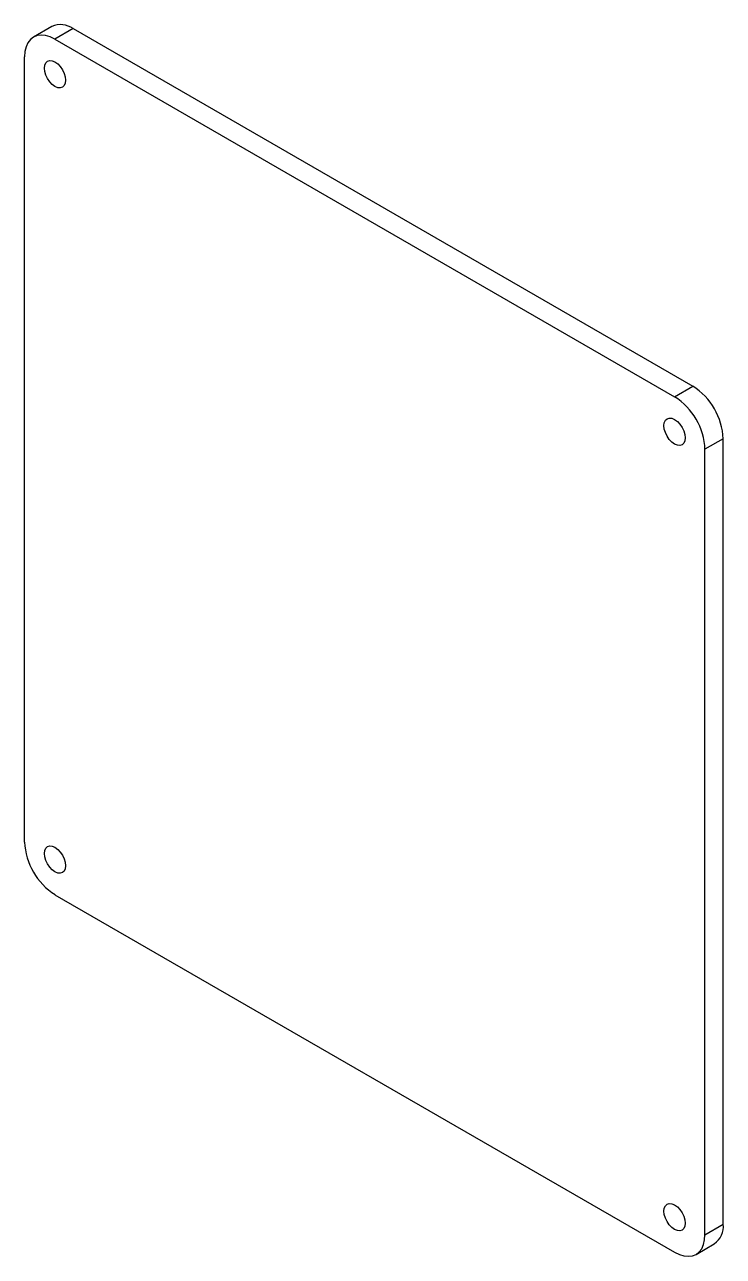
# Paper-space layout '_Isometric' of a CAD drawing. Header units: millimetres. Extents: x -2 to 79, y -45 to 98.
import ezdxf

# ---------------------------------------------------------------- set-up
doc = ezdxf.new("R2010")
doc.units = ezdxf.units.MM

psp = doc.layouts.new('_Isometric')

# ---------------------------------------------------------------- linework, layer by layer
at = {"color": 7, "linetype": 'Continuous', "lineweight": 25}
for p, q in [((1.04, 97.82), (-1.09, 96.6)), ((3.54, 97.58), (1.41, 96.35)), ((3.54, 97.58), (75.66, 55.94)), ((1.41, 96.35), (73.54, 54.72)), ((-2.12, 2.86), (-2.12, 94.31)), ((73.54, 54.72), (75.66, 55.94)), ((79.2, 49.82), (77.07, 48.59)), ((79.2, -41.64), (79.2, 49.82)), ((77.07, -42.86), (77.07, 48.59)), ((1.41, -3.27), (73.54, -44.9)), ((77.07, -42.86), (79.2, -41.64)), ((76.04, -45.15), (78.16, -43.93))]:
    psp.add_line(p, q, dxfattribs=at)
at = {"color": 7, "linetype": 'Continuous', "lineweight": 25, "flags": 128}
for points in [[(1.41, 96.35), (0.86, 96.62), (0.32, 96.78), (-0.19, 96.83), (-0.66, 96.77), (-1.09, 96.6), (-1.45, 96.32), (-1.74, 95.94), (-1.95, 95.47), (-2.08, 94.92), (-2.12, 94.31)], [(0.18, 92.98), (0.22, 93.33), (0.34, 93.6), (0.54, 93.79), (0.8, 93.86), (1.09, 93.83), (1.41, 93.7), (1.73, 93.47), (2.03, 93.15), (2.29, 92.77), (2.49, 92.37), (2.61, 91.95), (2.65, 91.56), (2.61, 91.21), (2.49, 90.94), (2.29, 90.75), (2.03, 90.67), (1.73, 90.7), (1.41, 90.84), (1.09, 91.07), (0.8, 91.39), (0.54, 91.76), (0.34, 92.17), (0.22, 92.59), (0.18, 92.98)], [(72.3, 51.35), (72.34, 51.69), (72.47, 51.97), (72.66, 52.15), (72.92, 52.23), (73.22, 52.2), (73.54, 52.06), (73.86, 51.83), (74.16, 51.51), (74.41, 51.14), (74.61, 50.73), (74.73, 50.31), (74.78, 49.92), (74.73, 49.57), (74.61, 49.3), (74.41, 49.12), (74.16, 49.04), (73.86, 49.07), (73.54, 49.2), (73.22, 49.44), (72.92, 49.75), (72.66, 50.13), (72.47, 50.54), (72.34, 50.95), (72.3, 51.35)], [(0.18, 1.53), (0.22, 1.88), (0.34, 2.15), (0.54, 2.33), (0.8, 2.41), (1.09, 2.38), (1.41, 2.25), (1.73, 2.01), (2.03, 1.7), (2.29, 1.32), (2.49, 0.91), (2.61, 0.5), (2.65, 0.1), (2.61, -0.24), (2.49, -0.52), (2.29, -0.7), (2.03, -0.78), (1.73, -0.75), (1.41, -0.61), (1.09, -0.38), (0.8, -0.06), (0.54, 0.31), (0.34, 0.72), (0.22, 1.14), (0.18, 1.53)], [(72.3, -40.11), (72.34, -39.76), (72.47, -39.49), (72.66, -39.3), (72.92, -39.23), (73.22, -39.25), (73.54, -39.39), (73.86, -39.62), (74.16, -39.94), (74.41, -40.31), (74.61, -40.72), (74.73, -41.14), (74.78, -41.53), (74.73, -41.88), (74.61, -42.15), (74.41, -42.34), (74.16, -42.41), (73.86, -42.38), (73.54, -42.25), (73.22, -42.02), (72.92, -41.7), (72.66, -41.33), (72.47, -40.92), (72.34, -40.5), (72.3, -40.11)], [(73.54, -44.9), (74.09, -45.17), (74.63, -45.33), (75.14, -45.38), (75.62, -45.32), (76.04, -45.15), (76.4, -44.87), (76.69, -44.49), (76.9, -44.02), (77.03, -43.47), (77.07, -42.86)]]:
    psp.add_lwpolyline(points, dxfattribs=at)
at = {"color": 7, "linetype": 'Continuous', "lineweight": 25}
for centre, radius, start, end in [((2.07, 95.49), 2.55, 54.8748, 113.8147), ((71.57, 49.5), 7.63, 2.3869, 57.6131), ((69.45, 48.27), 7.63, 2.3869, 57.6131), ((5.5, 3.18), 7.63, 182.3869, 237.6131), ((76.76, -41.91), 2.45, 304.8612, 6.4509)]:
    psp.add_arc(centre, radius, start, end, dxfattribs=at)

doc.saveas('drawing.dxf')
